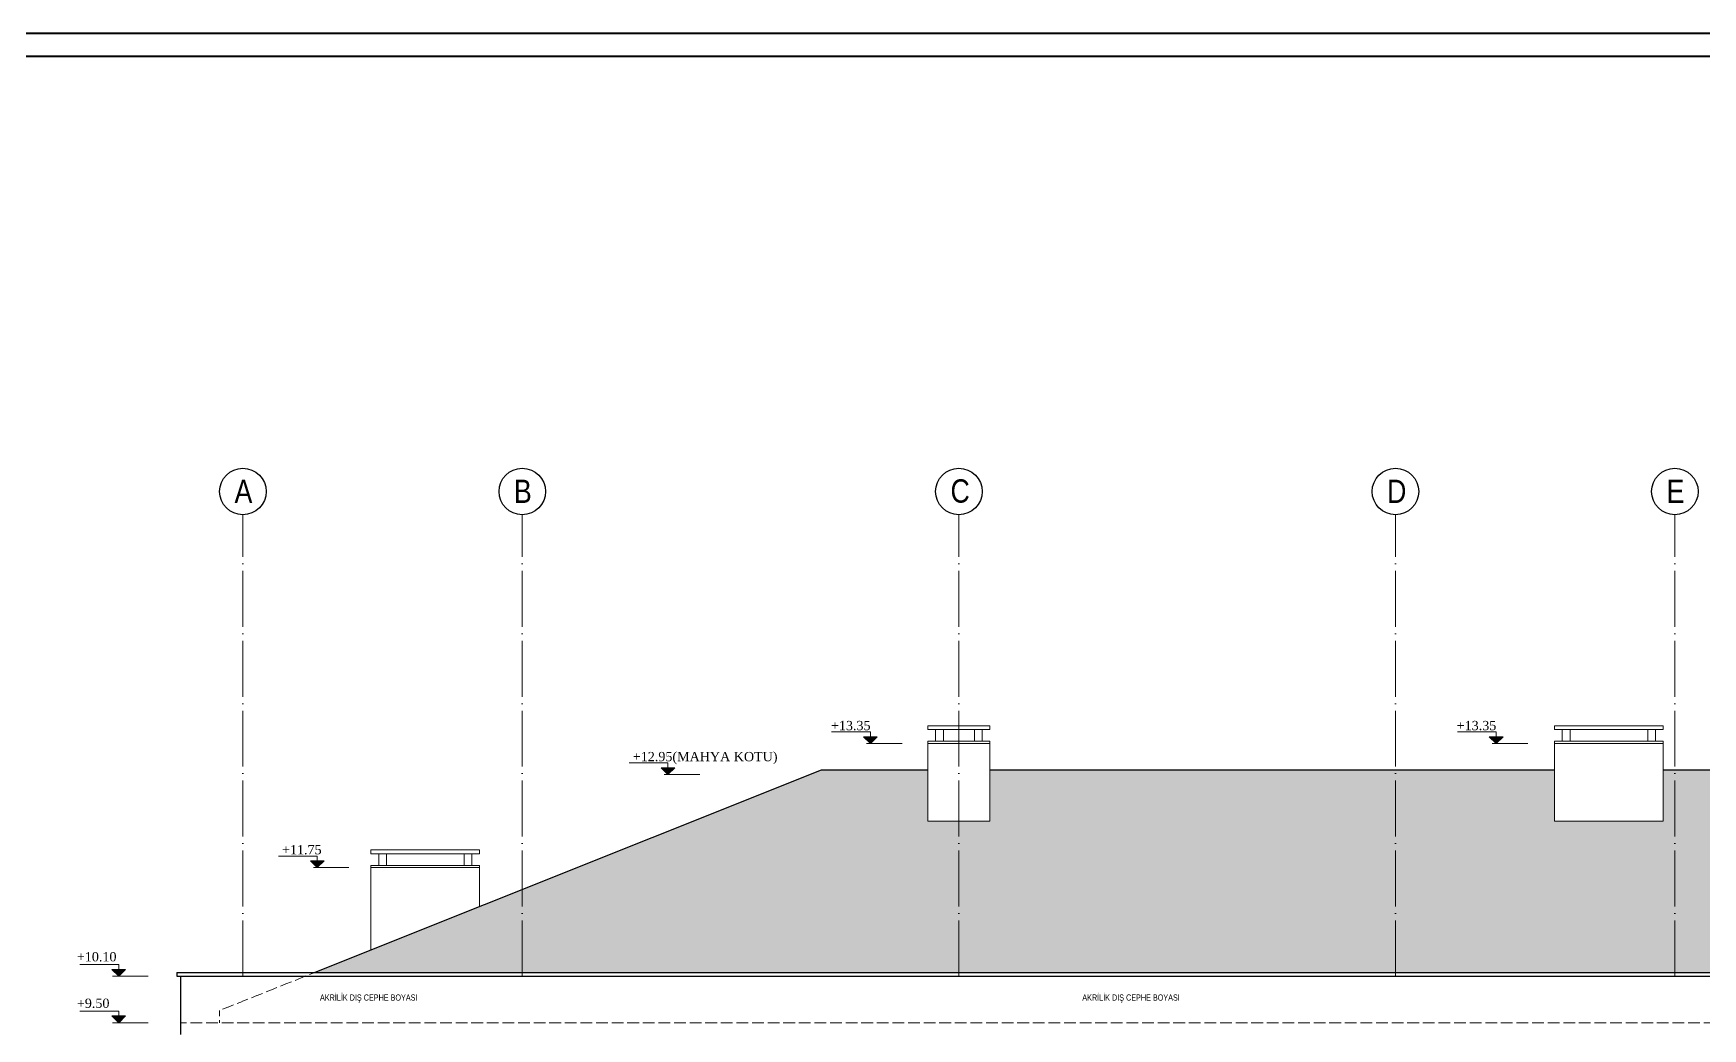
# Model space of a CAD drawing. Header units: millimetres. Extents: x 11587 to 81192, y -36083 to -25300.
# Drawn here: x 63481 to 65631, y -26583 to -25300 of the extents above; entities that cross this region are included whole.
import ezdxf

# ---------------------------------------------------------------- set-up
doc = ezdxf.new("R2010")
doc.units = ezdxf.units.MM
doc.linetypes.add('AKS', pattern=[30, 24, -3, 0, -3])
doc.linetypes.add('IZDUSUM1', pattern=[20, 7.5, -5, 7.5, 0])
for name, color, linetype, lineweight in [('rtm-aks balon', 20, 'Continuous', 25), ('rtm-aks balon yazı', 7, 'Continuous', 20), ('rtm-aks yeni', 7, 'AKS', 20), ('rtm-antet-02', 140, 'Continuous', 40), ('rtm-cephe-03', 241, 'Continuous', 30), ('rtm-cephe-04', 33, 'Continuous', 25), ('rtm-izdusum-üst ince', 8, 'IZDUSUM1', 5), ('rtm-kesit katmanı-05', 153, 'Continuous', 20), ('rtm-mhl-yazı-malzeme', 253, 'Continuous', 13), ('rtm-sembol kot yazı', 7, 'Continuous', 20), ('rtm-symbol lvl', 242, 'Continuous', 20)]:
    doc.layers.add(name, color=color, linetype=linetype, lineweight=lineweight)
doc.styles.add('AKSYAZI', font='ARIALN.TTF')
doc.styles.get("Standard").update_dxf_attribs({"font": 'arial.ttf'})
doc.styles.add('VAZ-OLCU', font='times.ttf', dxfattribs={"height": 60})

msp = doc.modelspace()

# ---------------------------------------------------------------- hatches: boundary and pattern name
at = {"layer": 'rtm-cephe-04'}
h = msp.add_hatch(dxfattribs=at)
h.set_pattern_fill('AR-RSHKE', color=256, scale=0.15, style=0)
h.set_pattern_definition([(0, (20423.946, -2965.256), (97.155, 45.72), [22.86, -19.05, 26.67, -11.43, 34.29, -15.24]), (0, (20446.806, -2963.35), (97.155, 45.72), [19.05, -72.39, 15.24, -22.86]), (0, (20492.526, -2968.113), (97.155, 45.72), [11.43, -118.11]), (90, (20423.946, -2965.256), (-32.385, 45.72), [43.815, -139.065]), (90, (20446.806, -2965.256), (-32.385, 45.72), [42.8625, -140.0175]), (90, (20465.856, -2965.256), (-32.385, 45.72), [40.005, -142.875]), (90, (20492.526, -2968.113), (-32.385, 45.72), [43.815, -139.065]), (90, (20503.956, -2968.113), (-32.385, 45.72), [43.815, -139.065]), (90, (20538.246, -2965.256), (-32.385, 45.72), [41.91, -140.97])])
h.paths.add_polyline_path([(68512.77, -26510.03), (67860.54, -26249.14), (67723.04, -26249.14), (67723.04, -26315.03), (67643.04, -26315.03), (67643.04, -26249.14), (66910.54, -26249.14), (66910.54, -26315.03), (66625.54, -26315.03), (66625.54, -26249.14), (65975.54, -26249.14), (65975.54, -26315.03), (65860.54, -26315.03), (65860.54, -26249.14), (65580.54, -26249.14), (65580.54, -26315.03), (65440.54, -26315.03), (65440.54, -26249.14), (64713.04, -26249.14), (64713.04, -26315.03), (64633.04, -26315.03), (64633.04, -26249.14), (64495.54, -26249.14), (63843.31, -26510.03)])
at = {"layer": 'rtm-symbol lvl'}
for points in [[(64567.85, -26206.19), (64559.01, -26215.03), (64550.17, -26206.19)], [(64567.85, -26206.19), (64559.01, -26215.03), (64550.17, -26206.19)], [(65374.11, -26206.19), (65365.28, -26215.03), (65356.44, -26206.19)], [(65374.11, -26206.19), (65365.28, -26215.03), (65356.44, -26206.19)], [(64307.08, -26246.19), (64298.24, -26255.03), (64289.4, -26246.19)], [(64307.08, -26246.19), (64298.24, -26255.03), (64289.4, -26246.19)], [(63855.12, -26366.19), (63846.28, -26375.03), (63837.45, -26366.19)], [(63855.12, -26366.19), (63846.28, -26375.03), (63837.45, -26366.19)], [(63599.43, -26506.19), (63590.59, -26515.03), (63581.75, -26506.19)], [(63599.43, -26506.19), (63590.59, -26515.03), (63581.75, -26506.19)], [(63599.43, -26566.19), (63590.59, -26575.03), (63581.75, -26566.19)], [(63599.43, -26566.19), (63590.59, -26575.03), (63581.75, -26566.19)]]:
    msp.add_hatch(color=256, dxfattribs=at).paths.add_polyline_path(points)

# ---------------------------------------------------------------- linework, layer by layer
at = {"layer": 'rtm-aks balon'}
for centre in [(63750.54, -25890.11), (64110.54, -25890.11), (64673.04, -25890.11), (65235.54, -25890.11), (65595.54, -25890.11)]:
    msp.add_circle(centre, 30, dxfattribs=at)
at = {"layer": 'rtm-aks yeni', "ltscale": 3}
for p, q in [((63750.54, -26515.03), (63750.54, -25920.11)), ((64110.54, -26515.03), (64110.54, -25920.11)), ((64673.04, -26515.03), (64673.04, -25920.11)), ((65235.54, -26515.03), (65235.54, -25920.11)), ((65595.54, -26515.03), (65595.54, -25920.11))]:
    msp.add_line(p, q, dxfattribs=at)
at = {"layer": 'rtm-antet-02'}
msp.add_lwpolyline([(57226.59, -25299.55), (57226.59, -28299.55), (74226.59, -28299.55), (74226.59, -25299.55), (57226.59, -25299.55)], dxfattribs=at)
msp.add_lwpolyline([(57256.59, -25329.55), (57256.59, -28269.55), (74196.59, -28269.55), (74196.59, -25329.55)], close=True, dxfattribs=at)
at = {"layer": 'rtm-cephe-03'}
for points in [[(64633.04, -26249.14), (64495.54, -26249.14), (63843.31, -26510.03)], [(65440.54, -26249.14), (64713.04, -26249.14)], [(65860.54, -26249.14), (65580.54, -26249.14)], [(63665.54, -26510.03), (68690.54, -26510.03)], [(63665.54, -26510.03), (63665.54, -26515.03)], [(63665.54, -26515.03), (68690.54, -26515.03)], [(63670.54, -26590.03), (63670.54, -26515.03)]]:
    msp.add_lwpolyline(points, dxfattribs=at)
at = {"layer": 'rtm-izdusum-üst ince'}
for points in [[(63843.31, -26510.03), (63720.54, -26559.14), (63720.54, -26575.03)], [(63670.54, -26575.03), (68685.54, -26575.03)]]:
    msp.add_lwpolyline(points, dxfattribs=at)
at = {"layer": 'rtm-kesit katmanı-05'}
for points in [[(64633.04, -26192.03), (64713.04, -26192.03)], [(64633.04, -26197.03), (64633.04, -26192.03)], [(64713.04, -26197.03), (64713.04, -26192.03)], [(65580.54, -26192.03), (65440.54, -26192.03)], [(65440.54, -26197.03), (65440.54, -26192.03)], [(65580.54, -26197.03), (65580.54, -26192.03)], [(64633.04, -26197.03), (64713.04, -26197.03)], [(64633.04, -26212.03), (64633.04, -26315.03)], [(64713.04, -26212.03), (64633.04, -26212.03)], [(64713.04, -26215.03), (64633.04, -26215.03)], [(64643.04, -26212.03), (64643.04, -26197.03)], [(64653.04, -26212.03), (64653.04, -26197.03)], [(64693.04, -26212.03), (64693.04, -26197.03)], [(64703.04, -26212.03), (64703.04, -26197.03)], [(64713.04, -26212.03), (64713.04, -26315.03)], [(65580.54, -26197.03), (65440.54, -26197.03)], [(65440.54, -26212.03), (65440.54, -26315.03)], [(65440.54, -26212.03), (65580.54, -26212.03)], [(65440.54, -26215.03), (65580.54, -26215.03)], [(65450.54, -26212.03), (65450.54, -26197.03)], [(65460.54, -26212.03), (65460.54, -26197.03)], [(65560.54, -26212.03), (65560.54, -26197.03)], [(65570.54, -26212.03), (65570.54, -26197.03)], [(65580.54, -26212.03), (65580.54, -26315.03)], [(64633.04, -26315.03), (64713.04, -26315.03)], [(65440.54, -26315.03), (65580.54, -26315.03)], [(64055.54, -26352.03), (63915.54, -26352.03)], [(63915.54, -26357.03), (63915.54, -26352.03)], [(64055.54, -26357.03), (63915.54, -26357.03)], [(63925.54, -26372.03), (63925.54, -26357.03)], [(63935.54, -26372.03), (63935.54, -26357.03)], [(64035.54, -26372.03), (64035.54, -26357.03)], [(64045.54, -26372.03), (64045.54, -26357.03)], [(64055.54, -26357.03), (64055.54, -26352.03)], [(63915.54, -26372.03), (63915.54, -26481.14)], [(63915.54, -26372.03), (64055.54, -26372.03)], [(63915.54, -26375.03), (64055.54, -26375.03)], [(64055.54, -26372.03), (64055.54, -26425.14)]]:
    msp.add_lwpolyline(points, dxfattribs=at)
at = {"layer": 'rtm-symbol lvl'}
for p, q in [((64599.85, -26215.03), (64554.05, -26215.03)), ((65406.12, -26215.03), (65360.32, -26215.03)), ((64339.08, -26255.03), (64293.28, -26255.03)), ((63887.12, -26375.03), (63841.33, -26375.03)), ((63628.52, -26515.03), (63582.72, -26515.03)), ((63628.52, -26575.03), (63582.72, -26575.03))]:
    msp.add_line(p, q, dxfattribs=at)
for points in [[(64509.01, -26200.03), (64559.01, -26200.03), (64559.01, -26215.03)], [(65315.28, -26200.03), (65365.28, -26200.03), (65365.28, -26215.03)], [(64248.24, -26240.03), (64298.24, -26240.03), (64298.24, -26255.03)], [(63796.28, -26360.03), (63846.28, -26360.03), (63846.28, -26375.03)], [(63540.59, -26500.03), (63590.59, -26500.03), (63590.59, -26515.03)], [(63540.59, -26560.03), (63590.59, -26560.03), (63590.59, -26575.03)]]:
    msp.add_lwpolyline(points, dxfattribs=at)
for points in [[(64567.85, -26206.19), (64559.01, -26215.03), (64550.17, -26206.19)], [(64567.85, -26206.19), (64559.01, -26215.03), (64550.17, -26206.19)], [(65374.11, -26206.19), (65365.28, -26215.03), (65356.44, -26206.19)], [(65374.11, -26206.19), (65365.28, -26215.03), (65356.44, -26206.19)], [(64307.08, -26246.19), (64298.24, -26255.03), (64289.4, -26246.19)], [(64307.08, -26246.19), (64298.24, -26255.03), (64289.4, -26246.19)], [(63855.12, -26366.19), (63846.28, -26375.03), (63837.45, -26366.19)], [(63855.12, -26366.19), (63846.28, -26375.03), (63837.45, -26366.19)], [(63599.43, -26506.19), (63590.59, -26515.03), (63581.75, -26506.19)], [(63599.43, -26506.19), (63590.59, -26515.03), (63581.75, -26506.19)], [(63599.43, -26566.19), (63590.59, -26575.03), (63581.75, -26566.19)], [(63599.43, -26566.19), (63590.59, -26575.03), (63581.75, -26566.19)]]:
    msp.add_lwpolyline(points, close=True, dxfattribs=at)

# ---------------------------------------------------------------- texts
at = {"layer": 'rtm-aks balon yazı', "char_height": 30, "width": 27.7214, "attachment_point": 7, "style": 'AKSYAZI'}
for s, insert in [('A', (63739.79, -25904.88)), ('B', (64099.79, -25904.88)), ('C', (64662.29, -25904.88)), ('D', (65224.79, -25904.88)), ('E', (65584.79, -25904.88))]:
    msp.add_mtext(s, dxfattribs=dict(at, insert=insert))
at = {"layer": 'rtm-mhl-yazı-malzeme', "width": 0.8}
for p in [(63849.87, -26546.46), (64832.07, -26546.46)]:
    msp.add_text('AKRİLİK DIŞ CEPHE BOYASI', height=8, dxfattribs=at).set_placement(p)
at = {"layer": 'rtm-sembol kot yazı', "style": 'VAZ-OLCU'}
for s, p in [('+13.35', (64508.22, -26197.83, -106)), ('+13.35', (65314.48, -26197.83, -106)), ('+12.95(MAHYA KOTU)', (64252.95, -26237.83, -106)), ('+11.75', (63800.99, -26357.83, -106)), ('+10.10', (63536.66, -26495.83, -106)), ('+9.50', (63536.66, -26555.83, -106))]:
    msp.add_text(s, height=12, dxfattribs=at).set_placement(p)

doc.saveas('drawing.dxf')
